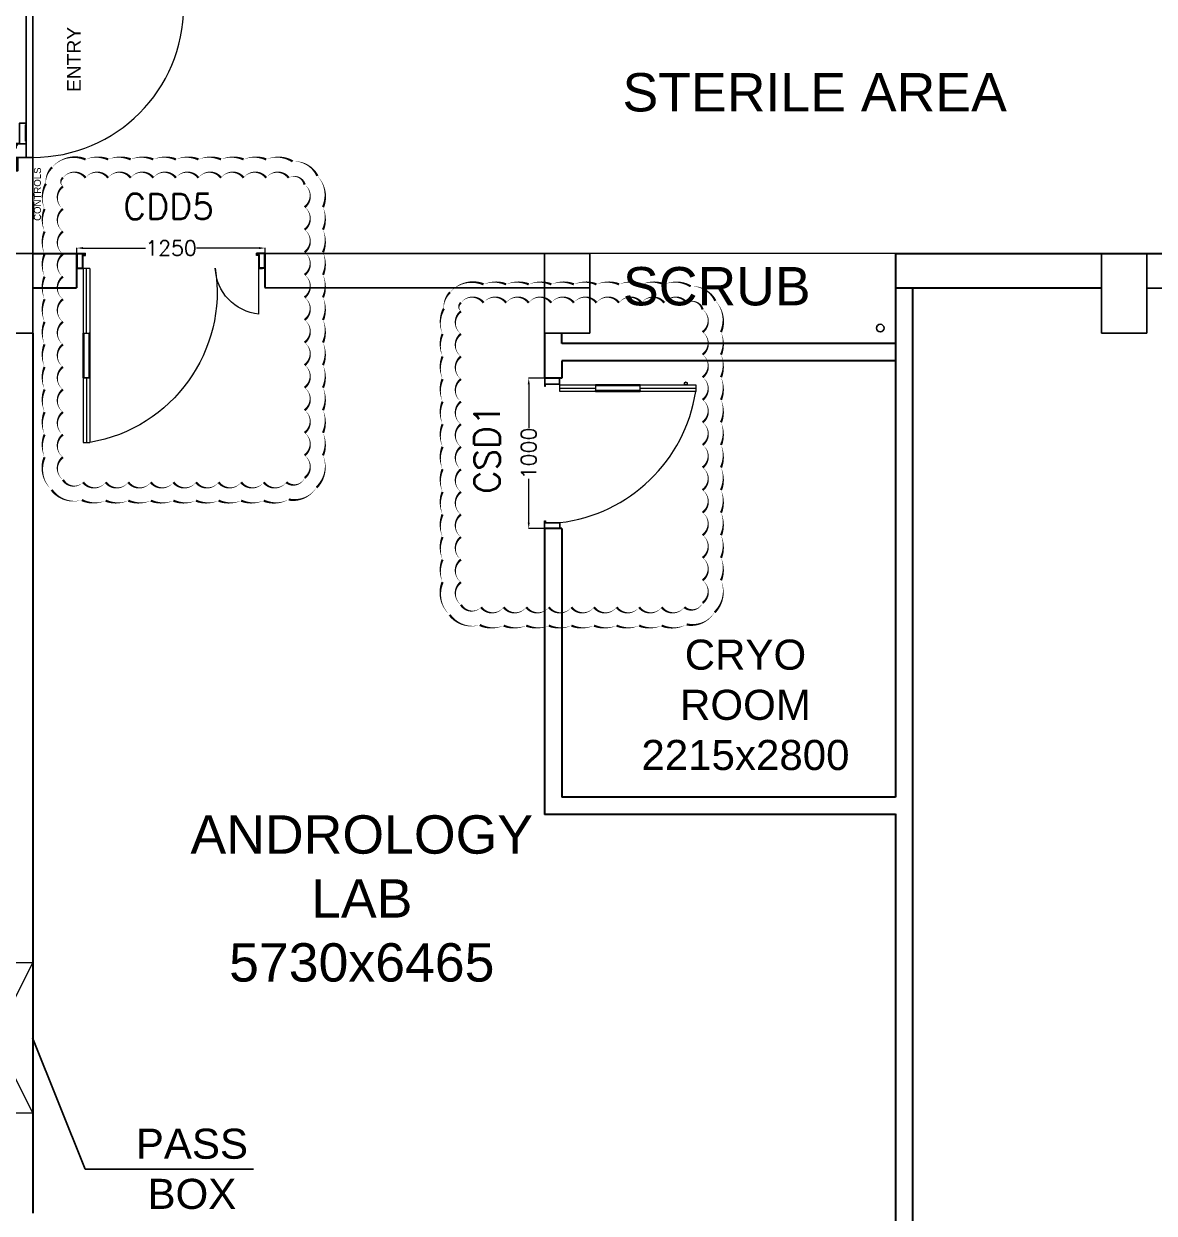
# Model space of a CAD drawing. Header units: millimetres. Extents: x -9331 to 31242, y -4188 to 24622.
# Drawn here: x 14661 to 22170, y 5822 to 13728 of the extents above; entities that cross this region are included whole.
import ezdxf

# ---------------------------------------------------------------- set-up
doc = ezdxf.new("R2010")
doc.units = ezdxf.units.MM
for name, color, linetype, lineweight in [('1200 Door', 144, 'Continuous', 5), ('DIM', 7, 'Continuous', 0), ('Double Leaf Door', 4, 'Continuous', 18), ('furniture', 30, 'Continuous', 9), ('P-Wall', 8, 'Continuous', 35), ('Single Leaf Door', 4, 'Continuous', 18), ('toi-fix', 46, 'Continuous', 9), ('WIN', 151, 'Continuous', 9)]:
    doc.layers.add(name, color=color, linetype=linetype, lineweight=lineweight)
for name, color, linetype in [('AIR SHOWER', 7, 'Continuous'), ('col', 5, 'Continuous'), ('Dimensions', 7, 'Continuous'), ('MEP_HVAC_DRAIN_PIPE', 7, 'Continuous'), ('TEXT', 6, 'Continuous')]:
    doc.layers.add(name, color=color, linetype=linetype)
doc.styles.add('ARIAL', font='arial.ttf')
doc.styles.add('ROMANS', font='romans.shx')
doc.styles.get("Standard").update_dxf_attribs({"font": 'arial.ttf'})
doc.dimstyles.new('AEPL1', dxfattribs={"dimtxt": 100, "dimasz": 40, "dimexe": 1.25, "dimexo": 5, "dimtad": 0, "dimdec": 0, "dimtxsty": 'ROMANS', "dimcen": 2.5, "dimclrd": 250, "dimclre": 250, "dimclrt": 7, "dimadec": 0, "dimazin": 0, "dimtfac": 1, "dimtdec": 0, "dimtmove": 0, "dimatfit": 3, "dimfxl": 1, "dimlwd": 0, "dimlwe": 0, "dimarcsym": 0})
doc.dimstyles.new('BIGDFD', dxfattribs={"dimtxt": 8, "dimasz": 4, "dimexe": 1, "dimexo": 2, "dimtad": 1, "dimlfac": 10, "dimtxsty": 'Standard', "dimcen": 2.5, "dimclrd": 5, "dimclre": 3, "dimclrt": 1, "dimadec": 0, "dimazin": 0, "dimtfac": 1, "dimtmove": 0, "dimatfit": 3, "dimfxl": 1, "dimarcsym": 0})
doc.dimstyles.new('BIGDFD$0', dxfattribs={"dimtxt": 8, "dimasz": 4, "dimexe": 1, "dimexo": 2, "dimtad": 1, "dimlfac": 10, "dimtxsty": 'Standard', "dimcen": 2.5, "dimclrd": 5, "dimclre": 3, "dimclrt": 1, "dimadec": 0, "dimazin": 0, "dimtfac": 1, "dimtmove": 0, "dimatfit": 3, "dimfxl": 1, "dimarcsym": 0})
doc.dimstyles.get("Standard").update_dxf_attribs({"dimtxt": 0.18, "dimasz": 0.18, "dimexe": 0.18, "dimexo": 0.0625, "dimgap": 0.09, "dimtad": 0, "dimtih": 1, "dimtoh": 1, "dimdec": 4, "dimzin": 0, "dimdsep": 46, "dimtxsty": 'Standard', "dimcen": 0.09, "dimadec": 0, "dimazin": 0, "dimtfac": 1, "dimtdec": 4, "dimtofl": 0, "dimtmove": 0, "dimatfit": 3, "dimfxl": 1, "dimtolj": 1, "dimtzin": 0, "dimarcsym": 0})

# ---------------------------------------------------------------- blocks, each defined once
blk = doc.blocks.new('*D25')
at = {"layer": 'AIR SHOWER', "color": 3, "lineweight": -2, "transparency": 16777216}
for p, q in [((72.76, 197.74), (72.76, 215.65)), ((162.76, 197.74), (162.76, 215.65))]:
    blk.add_line(p, q, dxfattribs=at)
at = {"layer": 'AIR SHOWER', "color": 5, "lineweight": -2, "transparency": 16777216}
blk.add_line((76.76, 214.65), (158.76, 214.65), dxfattribs=at)
at = {"layer": 'AIR SHOWER', "color": 5, "linetype": 'ByBlock', "transparency": 16777216}
for points in [[(76.76, 215.31), (76.76, 213.98), (72.76, 214.65)], [(158.76, 213.98), (158.76, 215.31), (162.76, 214.65)]]:
    blk.add_solid(points, dxfattribs=at)
at = {"layer": 'Defpoints', "color": 0, "linetype": 'ByBlock', "transparency": 16777216}
for p in [(162.76, 214.65), (72.76, 195.74), (162.76, 195.74)]:
    blk.add_point(p, dxfattribs=at)
at = {"layer": 'AIR SHOWER', "color": 1, "linetype": 'ByBlock', "transparency": 16777216, "insert": (130.44, 219.27), "char_height": 8, "attachment_point": 5}
blk.add_mtext('W1:900', dxfattribs=at)
blk = doc.blocks.new('*D26')
at = {"layer": 'AIR SHOWER', "color": 3, "lineweight": -2, "transparency": 16777216}
for p, q in [((0, 202.24), (0, 230.07)), ((170, 202.24), (170, 230.07))]:
    blk.add_line(p, q, dxfattribs=at)
at = {"layer": 'AIR SHOWER', "color": 5, "lineweight": -2, "transparency": 16777216}
blk.add_line((166, 229.07), (4, 229.07), dxfattribs=at)
at = {"layer": 'AIR SHOWER', "color": 5, "linetype": 'ByBlock', "transparency": 16777216}
for points in [[(4, 229.74), (4, 228.4), (0, 229.07)], [(166, 228.4), (166, 229.74), (170, 229.07)]]:
    blk.add_solid(points, dxfattribs=at)
at = {"layer": 'Defpoints', "color": 0, "linetype": 'ByBlock', "transparency": 16777216}
for p in [(0, 229.07), (0, 200.24), (170, 200.24)]:
    blk.add_point(p, dxfattribs=at)
at = {"layer": 'AIR SHOWER', "color": 1, "linetype": 'ByBlock', "transparency": 16777216, "insert": (115.34, 233.7), "char_height": 8, "attachment_point": 5}
blk.add_mtext('W:1700', dxfattribs=at)
blk = doc.blocks.new('nolllw new')
for p, q in [((-138.6, 13.9), (-138.1, 15.3)), ((-124.2, 15.9), (-137.1, 15.9)), ((-123.3, 15.4), (-107, -15.4)), ((-112.6, 13.9), (-2.6, 13.9)), ((8.1, 15.4), (-8.1, -15.4)), ((9, 15.9), (22, 15.9)), ((23.4, 13.9), (22.7, 15.9)), ((23.4, 13.9), (22.9, 15.3)), ((-100.3, -15.9), (-106.1, -15.9)), ((-14.9, -15.9), (-9, -15.9))]:
    blk.add_line(p, q)
at = {"color": 19}
for p, q in [((-124.2, 15.9), (-57.6, 15.9)), ((9, 15.9), (-57.6, 15.9)), ((-100.1, -34.1), (-15, -34.1))]:
    blk.add_line(p, q, dxfattribs=at)
at = {"color": 1}
for p, q in [((-74.6, 14.6), (-74.6, 10.7)), ((-40.6, 14.6), (-40.6, 10.7)), ((-100, -26.8), (-100, -34.1)), ((-15.1, -26.8), (-15.1, -34.1))]:
    blk.add_line(p, q, dxfattribs=at)
at = {"color": 3}
for p, q in [((-112.9, -4.5), (-112.9, -13.1)), ((-109.6, -16.1), (-109.9, -16.1)), ((-108.7, -16.7), (-100.8, -33.8)), ((-100.3, -34.1), (-100.1, -34.1)), ((-14.8, -34.1), (-15, -34.1)), ((-6.5, -16.7), (-14.4, -33.8)), ((-5.6, -16.1), (-5.3, -16.1)), ((-2.3, -4.5), (-2.3, -13.1))]:
    blk.add_line(p, q, dxfattribs=at)
for centre, radius, start, end in [((-137.1, 14.9), 1, 90, 159.38096), ((-124.2, 14.9), 1, 27.85965, 90), ((9, 14.9), 1, 90, 152.14035), ((22, 14.9), 1, 20.61904, 90), ((-106.1, -14.9), 1, 207.85965, 270), ((-100.3, -14.9), 1, 270, 343.32611), ((-60.8, -26.8), 40.2, 161.52124, 163.32611), ((-54.4, -26.8), 40.2, 16.67389, 18.47876), ((-14.9, -14.9), 1, 196.67389, 270), ((-9, -14.9), 1, 270, 332.14035)]:
    blk.add_arc(centre, radius, start, end)
at = {"color": 1}
for centre, radius, start, end in [((-60.8, -26.8), 39.2, 111.58911, 180), ((-75.6, 10.7), 1, 291.58911, 0), ((-74.2, 14.5), 0.396, 106.69839, 167.52754), ((-41, 14.5), 0.396, 12.47246, 73.30161), ((-39.6, 10.7), 1, 180, 248.41089), ((-54.4, -26.8), 39.2, 0, 68.41089)]:
    blk.add_arc(centre, radius, start, end, dxfattribs=at)
at = {"color": 3}
for centre, radius, start, end in [((-109.9, -13.1), 3, 180, 270), ((-109.6, -17.1), 1, 24.7129, 90), ((-100.3, -33.6), 0.5, 204.7129, 270), ((-14.8, -33.6), 0.5, 270, 335.2871), ((-5.6, -17.1), 1, 90, 155.2871), ((-5.3, -13.1), 3, 270, 0)]:
    blk.add_arc(centre, radius, start, end, dxfattribs=at)
blk = doc.blocks.new('*D28')
at = {"layer": 'AIR SHOWER', "color": 3, "lineweight": -2, "transparency": 16777216}
for p, q in [((172, 200.24), (208.02, 200.24)), ((172, 100.24), (208.02, 100.24))]:
    blk.add_line(p, q, dxfattribs=at)
at = {"layer": 'AIR SHOWER', "color": 5, "lineweight": -2, "transparency": 16777216}
blk.add_line((207.02, 104.24), (207.02, 196.24), dxfattribs=at)
at = {"layer": 'AIR SHOWER', "color": 5, "linetype": 'ByBlock', "transparency": 16777216}
for points in [[(207.68, 196.24), (206.35, 196.24), (207.02, 200.24)], [(206.35, 104.24), (207.68, 104.24), (207.02, 100.24)]]:
    blk.add_solid(points, dxfattribs=at)
at = {"layer": 'Defpoints', "color": 0, "linetype": 'ByBlock', "transparency": 16777216}
for p in [(170, 200.24), (207.02, 200.24), (170, 100.24)]:
    blk.add_point(p, dxfattribs=at)
at = {"layer": 'AIR SHOWER', "color": 1, "linetype": 'ByBlock', "transparency": 16777216, "insert": (202.39, 155.27), "char_height": 8, "attachment_point": 5, "rotation": 90}
blk.add_mtext('D:1000', dxfattribs=at)
blk = doc.blocks.new('*D29')
at = {"layer": 'AIR SHOWER', "color": 3, "lineweight": -2, "transparency": 16777216}
for p, q in [((166, 195.74), (188.83, 195.74)), ((166, 104.74), (188.83, 104.74))]:
    blk.add_line(p, q, dxfattribs=at)
at = {"layer": 'AIR SHOWER', "color": 5, "lineweight": -2, "transparency": 16777216}
blk.add_line((187.83, 191.74), (187.83, 108.74), dxfattribs=at)
at = {"layer": 'AIR SHOWER', "color": 5, "linetype": 'ByBlock', "transparency": 16777216}
for points in [[(188.5, 191.74), (187.17, 191.74), (187.83, 195.74)], [(187.17, 108.74), (188.5, 108.74), (187.83, 104.74)]]:
    blk.add_solid(points, dxfattribs=at)
at = {"layer": 'Defpoints', "color": 0, "linetype": 'ByBlock', "transparency": 16777216}
for p in [(164, 195.74), (164, 104.74), (187.83, 104.74)]:
    blk.add_point(p, dxfattribs=at)
at = {"layer": 'AIR SHOWER', "color": 1, "linetype": 'ByBlock', "transparency": 16777216, "insert": (183.21, 150.24), "char_height": 8, "attachment_point": 5, "rotation": 90}
blk.add_mtext('D1:910', dxfattribs=at)
blk = doc.blocks.new('1500x100 UD')
at = {"layer": 'Single Leaf Door'}
for points in [[(114586.7, -36220.2), (114591.7, -36220.2), (114591.7, -35923.7), (114586.7, -35923.7)], [(114630.4, -35923.7), (114625.4, -35923.7), (114625.4, -36220.2), (114630.4, -36220.2)]]:
    blk.add_hatch(color=6, dxfattribs=at).paths.add_polyline_path(points)
at = {"layer": 'Dimensions', "color": 6}
blk.add_line((114586.7, -35923.7, -366035.3), (114630.5, -35923.7, -366035.3), dxfattribs=at)
at = {"layer": 'Double Leaf Door', "color": 8}
for p, q in [((114586.5, -36650.3, -366035.3), (114586.5, -35493, -366035.3)), ((114586.5, -35493, -366035.3), (114630.5, -35493, -366035.3)), ((114608.5, -35923.7, -366035.3), (114608.5, -35493, -366035.3)), ((114630.5, -36650.3, -366035.3), (114630.5, -35493, -366035.3)), ((114608.5, -36220.2, -366035.3), (114608.5, -36650.3, -366035.3)), ((115753.5, -36346.8, -366035.3), (115753.5, -36650.3, -366035.3)), ((114545, -36650.3, -366035.3), (114586.5, -36650.3, -366035.3)), ((114545, -36650.3, -366035.3), (114545, -36750.3, -366035.3)), ((114545, -36650.3, -366035.3), (114545, -36750.3, -366035.3)), ((114549, -36654.3, -366035.3), (114582.5, -36654.3, -366035.3)), ((114549, -36654.3, -366035.3), (114549, -36746.3, -366035.3)), ((114582.5, -36654.3, -366035.3), (114582.5, -36739.9, -366035.3)), ((114586.5, -36650.3, -366035.3), (114586.5, -36735.9, -366035.3)), ((114630.5, -36650.3, -366035.3), (114586.5, -36650.3, -366035.3)), ((115753.5, -36650.3, -366035.3), (115778.5, -36650.3, -366035.3)), ((115753.5, -36650.3, -366035.3), (115753.5, -36736.8, -366035.3)), ((115795, -36650.3, -366035.3), (115753.5, -36650.3, -366035.3)), ((115757.5, -36654.3, -366035.3), (115757.5, -36740.8, -366035.3)), ((115791, -36654.3, -366035.3), (115757.5, -36654.3, -366035.3)), ((115791, -36654.3, -366035.3), (115791, -36746.3, -366035.3)), ((115795, -36650.3, -366035.3), (115795, -36750.3, -366035.3)), ((115795, -36650.3, -366035.3), (115795, -36750.3, -366035.3)), ((114545, -36750.3, -366035.3), (114601.5, -36750.3, -366035.3)), ((114549, -36746.3, -366035.3), (114597.5, -36746.3, -366035.3)), ((114582.5, -36739.9, -366035.3), (114597.5, -36739.9, -366035.3)), ((114586.5, -36735.9, -366035.3), (114601.5, -36735.9, -366035.3)), ((114597.5, -36739.9, -366035.3), (114597.5, -36746.3, -366035.3)), ((114601.5, -36735.9, -366035.3), (114601.5, -36750.3, -366035.3)), ((115738.5, -36736.8, -366035.3), (115738.5, -36750.3, -366035.3)), ((115753.5, -36736.8, -366035.3), (115738.5, -36736.8, -366035.3)), ((115795, -36750.3, -366035.3), (115738.5, -36750.3, -366035.3)), ((115742.5, -36740.8, -366035.3), (115742.5, -36746.3, -366035.3)), ((115757.5, -36740.8, -366035.3), (115742.5, -36740.8, -366035.3)), ((115791, -36746.3, -366035.3), (115742.5, -36746.3, -366035.3))]:
    blk.add_line(p, q, dxfattribs=at)
for centre, radius, start, end in [((114459.2, -36495.5, -366035.3), 1017.1, 351.10538, 80.30516), ((115783.2, -36664.7, -366035.3), 319.3, 95.32574, 177.85992)]:
    blk.add_arc(centre, radius, start, end, dxfattribs=at)
at = {"layer": 'Single Leaf Door', "color": 6}
for p, q in [((114586.7, -35923.7, -366035.3), (114586.7, -36220.2, -366035.3)), ((114591.7, -36220.2, -366035.3), (114591.7, -35923.7, -366035.3)), ((114625.4, -36220.2, -366035.3), (114625.4, -35923.7, -366035.3)), ((114630.4, -36220.2, -366035.3), (114630.4, -35923.7, -366035.3)), ((114586.7, -36220.2, -366035.3), (114630.4, -36220.2, -366035.3))]:
    blk.add_line(p, q, dxfattribs=at)
at = {"layer": 'Single Leaf Door', "color": 6, "ltscale": 100}
blk.add_line((114625.4, -35923.7, -366035.3), (114625.4, -36220.2, -366035.3), dxfattribs=at)
at = {"layer": 'Single Leaf Door', "color": 6, "elevation": -366035.3}
for points in [[(114586.7, -35923.7), (114586.7, -36220.2), (114591.7, -36220.2), (114591.7, -35923.7), (114586.7, -35923.7)], [(114630.4, -35923.7), (114630.4, -36220.2), (114625.4, -36220.2), (114625.4, -35923.7), (114630.4, -35923.7)]]:
    blk.add_lwpolyline(points, dxfattribs=at)
at = {"layer": 'Single Leaf Door', "ltscale": 5000, "elevation": -366035.3}
blk.add_lwpolyline([(114586.7, -35923.7), (114586.7, -36220.2), (114591.7, -36220.2), (114591.7, -35923.7), (114586.7, -35923.7)], dxfattribs=at)
blk = doc.blocks.new('*D96')
at = {"layer": 'Defpoints', "color": 0, "transparency": 16777216}
for p in [(15013.7, 12202), (16263.7, 12236.9), (16263.7, 12202)]:
    blk.add_point(p, dxfattribs=at)
at = {"layer": 'DIM', "color": 250, "lineweight": 0, "transparency": 16777216}
for p, q in [((15013.7, 12207), (15013.7, 12238.2)), ((15053.7, 12236.9), (15469, 12236.9)), ((16223.7, 12236.9), (15808.4, 12236.9)), ((16263.7, 12207), (16263.7, 12238.2))]:
    blk.add_line(p, q, dxfattribs=at)
at = {"layer": 'DIM', "color": 250, "transparency": 16777216}
for points in [[(15053.7, 12243.6), (15053.7, 12230.3), (15013.7, 12236.9)], [(16223.7, 12243.6), (16223.7, 12230.3), (16263.7, 12236.9)]]:
    blk.add_solid(points, dxfattribs=at)
at = {"layer": 'DIM', "color": 7, "transparency": 16777216, "insert": (15638.7, 12236.9), "char_height": 100, "attachment_point": 5, "style": 'ROMANS'}
blk.add_mtext('1250', dxfattribs=at)
blk = doc.blocks.new('1000x2100x100 SD')
at = {"layer": 'Single Leaf Door'}
for points in [[(44.2, 338.9), (49.1, 338.9), (49.1, 635.4), (44.2, 635.4)], [(87.8, 635.4), (82.8, 635.4), (82.8, 338.9), (87.8, 338.9)]]:
    blk.add_hatch(color=6, dxfattribs=at).paths.add_polyline_path(points)
at = {"layer": 'Single Leaf Door', "color": 8}
for p, q in [((44.2, 948.7), (31.7, 948.7)), ((44.2, 100), (44.2, 1004.2)), ((44.2, 1004.2), (87.8, 1004.2)), ((44.2, 948.7), (44.2, 926.8)), ((66, 635.4), (66, 1004.2)), ((87.8, 1004.2), (87.8, 100)), ((29.8, 946.7), (29.8, 928.8)), ((31.7, 926.8), (44.2, 926.8)), ((66, 100), (66, 338.9)), ((0, 100), (0, 0)), ((40.2, 100), (0, 100)), ((2, 98), (2, 2)), ((38.2, 98), (2, 98)), ((38.2, 3), (38.2, 98)), ((40.2, 5), (40.2, 100)), ((87.8, 100), (44.2, 100)), ((959.8, 5), (959.8, 100)), ((959.8, 100), (1000, 100)), ((961.8, 3), (961.8, 98)), ((961.8, 98), (998, 98)), ((998, 98), (998, 2)), ((1000, 100), (1000, 0)), ((0, 0), (40.2, 0)), ((2, 2), (40.2, 2)), ((50.1, 3), (38.2, 3)), ((52.1, 5), (40.2, 5)), ((40.2, 2), (50.1, 2)), ((40.2, 0), (52.1, 0)), ((50.1, 2), (50.1, 3)), ((52.1, 0), (52.1, 5)), ((947.9, 5), (959.8, 5)), ((947.9, 0), (947.9, 5)), ((959.8, 0), (947.9, 0)), ((949.9, 3), (961.8, 3)), ((949.9, 2), (949.9, 3)), ((959.8, 2), (949.9, 2)), ((998, 2), (959.8, 2)), ((1000, 0), (959.8, 0))]:
    blk.add_line(p, q, dxfattribs=at)
at = {"layer": 'Single Leaf Door', "color": 6}
for p, q in [((87.8, 635.4), (44.2, 635.4)), ((44.2, 635.4), (44.2, 338.9)), ((49.1, 338.9), (49.1, 635.4)), ((82.8, 338.9), (82.8, 635.4)), ((87.8, 338.9), (87.8, 635.4)), ((44.2, 338.9), (87.8, 338.9))]:
    blk.add_line(p, q, dxfattribs=at)
at = {"layer": 'Single Leaf Door', "color": 6, "ltscale": 100}
blk.add_line((82.8, 635.4), (82.8, 338.9), dxfattribs=at)
at = {"layer": 'Single Leaf Door', "color": 6}
for points in [[(44.2, 635.4), (44.2, 338.9), (49.1, 338.9), (49.1, 635.4), (44.2, 635.4)], [(87.8, 635.4), (87.8, 338.9), (82.8, 338.9), (82.8, 635.4), (87.8, 635.4)]]:
    blk.add_lwpolyline(points, dxfattribs=at)
at = {"layer": 'Single Leaf Door', "ltscale": 5000}
blk.add_lwpolyline([(44.2, 635.4), (44.2, 338.9), (49.1, 338.9), (49.1, 635.4), (44.2, 635.4)], dxfattribs=at)
at = {"layer": 'Single Leaf Door', "color": 8}
for centre, radius, start, end in [((31.7, 946.7), 1.98, 90, 180), ((-69.3, -19.8), 1036, 6.64183, 81.27912), ((29.8, 937.7), 3.72, 90, 270), ((31.7, 928.8), 1.98, 180, 270)]:
    blk.add_arc(centre, radius, start, end, dxfattribs=at)
blk = doc.blocks.new('*D97')
at = {"layer": 'Defpoints', "color": 0, "transparency": 16777216}
for p in [(18015, 11372), (18120.5, 11372), (18120.5, 10372)]:
    blk.add_point(p, dxfattribs=at)
at = {"layer": 'DIM', "color": 250, "lineweight": 0, "transparency": 16777216}
for p, q in [((18115.5, 11372), (18013.8, 11372)), ((18015, 11332), (18015, 11041.7)), ((18015, 10412), (18015, 10702.3)), ((18115.5, 10372), (18013.8, 10372))]:
    blk.add_line(p, q, dxfattribs=at)
at = {"layer": 'DIM', "color": 250, "transparency": 16777216}
for points in [[(18008.4, 11332), (18021.7, 11332), (18015, 11372)], [(18008.4, 10412), (18021.7, 10412), (18015, 10372)]]:
    blk.add_solid(points, dxfattribs=at)
at = {"layer": 'DIM', "color": 7, "transparency": 16777216, "insert": (18015, 10872), "char_height": 100, "attachment_point": 5, "rotation": 90, "style": 'ROMANS'}
blk.add_mtext('1000', dxfattribs=at)
blk = doc.blocks.new('*D111')
at = {"layer": 'Defpoints', "color": 0, "transparency": 16777216}
for p in [(15013.7, 12202), (16263.7, 12236.9), (16263.7, 12202)]:
    blk.add_point(p, dxfattribs=at)
at = {"layer": 'DIM', "color": 250, "lineweight": 0, "transparency": 16777216}
for p, q in [((15013.7, 12207), (15013.7, 12238.2)), ((15053.7, 12236.9), (15469, 12236.9)), ((16223.7, 12236.9), (15808.4, 12236.9)), ((16263.7, 12207), (16263.7, 12238.2))]:
    blk.add_line(p, q, dxfattribs=at)
at = {"layer": 'DIM', "color": 250, "transparency": 16777216}
for points in [[(15053.7, 12243.6), (15053.7, 12230.3), (15013.7, 12236.9)], [(16223.7, 12243.6), (16223.7, 12230.3), (16263.7, 12236.9)]]:
    blk.add_solid(points, dxfattribs=at)
at = {"layer": 'DIM', "color": 7, "transparency": 16777216, "insert": (15638.7, 12236.9), "char_height": 100, "attachment_point": 5, "style": 'ROMANS'}
blk.add_mtext('1250', dxfattribs=at)
blk = doc.blocks.new('*D112')
at = {"layer": 'Defpoints', "color": 0, "transparency": 16777216}
for p in [(18015, 11372), (18120.5, 11372), (18120.5, 10372)]:
    blk.add_point(p, dxfattribs=at)
at = {"layer": 'DIM', "color": 250, "lineweight": 0, "transparency": 16777216}
for p, q in [((18115.5, 11372), (18013.8, 11372)), ((18015, 11332), (18015, 11041.7)), ((18015, 10412), (18015, 10702.3)), ((18115.5, 10372), (18013.8, 10372))]:
    blk.add_line(p, q, dxfattribs=at)
at = {"layer": 'DIM', "color": 250, "transparency": 16777216}
for points in [[(18008.4, 11332), (18021.7, 11332), (18015, 11372)], [(18008.4, 10412), (18021.7, 10412), (18015, 10372)]]:
    blk.add_solid(points, dxfattribs=at)
at = {"layer": 'DIM', "color": 7, "transparency": 16777216, "insert": (18015, 10872), "char_height": 100, "attachment_point": 5, "rotation": 90, "style": 'ROMANS'}
blk.add_mtext('1000', dxfattribs=at)
blk = doc.blocks.new('AIR SHOWER')
at = {"layer": 'AIR SHOWER'}
h = blk.add_hatch(dxfattribs=at)
h.set_pattern_fill('ANSI37', color=8, scale=0.24, angle=180, style=0)
h.set_pattern_definition([(45, (-36516.70436, 5170.6153), (-0.538815367, 0.538815367), []), (135, (-36516.70436, 5170.6153), (-0.538815367, -0.538815367), [])])
h.paths.add_polyline_path([(63.7649, 110.1138), (54.9235, 110.1138), (54.9235, 189.8012), (63.7649, 189.8012)])
h = blk.add_hatch(dxfattribs=at)
h.set_pattern_fill('ANSI37', color=8, scale=0.24, angle=180, style=0)
h.set_pattern_definition([(45, (-52704.6564, 3586.6221), (-0.538815367, 0.538815367), []), (135, (-52704.6564, 3586.6221), (-0.538815367, -0.538815367), [])])
h.paths.add_polyline_path([(54.9235, 189.5272), (63.7649, 189.5272), (63.7649, 182.3028), (54.9235, 182.3028)])
at = {"layer": 'AIR SHOWER', "color": 8}
for p, q in [((159.5, 200.2351), (159.5, 300.4701)), ((164, 300.4701), (159.5, 300.4701)), ((164, 300.4701), (164, 200.2351)), ((171.05, 295.4201), (164, 295.4201)), ((171.05, 293.5201), (164, 293.5201)), ((159.5, 265.8021), (160.1, 265.8021)), ((160.1, 234.8021), (160.1, 265.8021)), ((160.1, 264.3021), (163.4, 264.3021)), ((163.4, 265.8021), (163.4, 234.8021)), ((163.4, 265.8021), (164, 265.8021)), ((159.5, 234.8021), (160.1, 234.8021)), ((160.1, 236.3021), (163.4, 236.3021)), ((163.4, 234.8021), (164, 234.8021)), ((0, 100.2351), (0, 200.2351)), ((0, 200.2351), (170, 200.2351)), ((63.7649, 200.2351), (63.7649, 195.7351)), ((63.7649, 100.2351), (63.7649, 200.2351)), ((164, 200.2351), (164, 195.7351)), ((170, 100.2351), (170, 200.2351)), ((170, 100.2351), (170, 200.2351)), ((63.7649, 195.7351), (164, 195.7351)), ((72.7649, 195.7351), (164, 195.7351)), ((72.7649, 195.7351), (72.7649, 104.7351)), ((162.7649, 195.7351), (162.7649, 104.7351)), ((162.7649, 195.7351), (162.7649, 104.7351)), ((54.9235, 165.7555), (36.841, 131.8309)), ((54.9235, 131.8309), (36.841, 165.7555)), ((63.7649, 104.7351), (164, 104.7351)), ((63.7649, 104.7351), (63.7649, 100.2351)), ((164, 100.2351), (164, 104.7351)), ((0, 100.2351), (170, 100.2351)), ((159.5, 100.2351), (159.5, 0)), ((164, 0), (164, 100.2351)), ((159.5, 65.6681), (160.1, 65.6681)), ((160.1, 65.6681), (160.1, 34.6681)), ((160.1, 64.1681), (163.4, 64.1681)), ((163.4, 34.6681), (163.4, 65.6681)), ((163.4, 65.6681), (164, 65.6681)), ((159.5, 34.6681), (160.1, 34.6681)), ((160.1, 36.1681), (163.4, 36.1681)), ((163.4, 34.6681), (164, 34.6681)), ((164, 0), (159.5, 0)), ((171.05, 6.95), (164, 6.95)), ((171.05, 5.05), (164, 5.05))]:
    blk.add_line(p, q, dxfattribs=at)
for points in [[(63.7649, 190.0987), (54.9235, 190.0987), (54.9235, 110.1138), (63.7649, 110.1138)], [(86.4277, 195.7351), (72.7649, 195.7351), (72.7649, 191.2865), (86.4277, 191.2865)], [(74.6432, 195.334), (85.2425, 195.334), (85.2425, 195.7351), (74.6432, 195.7351)], [(36.841, 162.4912), (13.6037, 162.4912), (13.6037, 133.8537), (36.841, 133.8537)], [(54.9235, 165.7555), (36.841, 165.7555), (36.841, 131.8309), (54.9235, 131.8309)], [(86.4277, 104.7351), (72.7649, 104.7351), (72.7649, 109.1836), (86.4277, 109.1836)], [(74.6432, 105.1361), (85.2425, 105.1361), (85.2425, 104.7351), (74.6432, 104.7351)], [(22.7846, 100.2351), (32.79, 100.2351), (32.79, 100.2351), (22.7846, 100.2351)], [(22.7846, 100.2351), (34.2228, 100.2351), (34.2228, 99.8821), (22.7846, 99.8821)], [(38.3459, 100.2351), (39.8996, 100.2351), (39.8996, 99.8823), (38.3459, 99.8823)]]:
    blk.add_lwpolyline(points, close=True, dxfattribs=at)
at = {"layer": 'AIR SHOWER', "color": 8, "lineweight": 0}
for centre, start, end in [((164, 200.2351), 90, 180), ((164, 100.2351), 180, 270)]:
    blk.add_arc(centre, 100.2351, start, end, dxfattribs=at)
at = {"layer": 'AIR SHOWER', "color": 8}
for centre in [(171.05, 294.4701), (171.05, 6)]:
    blk.add_arc(centre, 0.95, 270, 90, dxfattribs=at)
at = {"layer": 'AIR SHOWER', "color": 8, "xscale": -0.1, "yscale": 0.1, "zscale": 0.1}
for p, rotation in [((164.3039, 177.8504), 89.99999999999997), ((71.3723, 172.6198), 269.9999999999856), ((164.3039, 127.8504), 89.99999999999997), ((71.3723, 122.6198), 269.9999999999856)]:
    blk.add_blockref('nolllw new', p, dxfattribs=dict(at, rotation=rotation))
at = {"layer": 'AIR SHOWER', "color": 8}
for s, height, p in [('EXIT', 9.14932, (105.2922, 244.8428)), ('BLOWER', 4.57466, (21.8029, 145.8279)), ('AIR SHOWER', 9.14932, (82.7486, 148.4504)), ('CONTROLS', 4.57466, (21.5589, 94.8755)), ('ENTRY', 9.14932, (107.2005, 68.4017))]:
    blk.add_text(s, height=height, dxfattribs=at).set_placement(p)
for base, p1, p2, angle, text, dimstyle, picture, middle in [((0, 229.071), (170, 200.2351), (0, 200.2351), 180, 'W:1700', 'BIGDFD', '*D26', (115.3408, 229.071)), ((162.7649, 214.648), (72.7649, 195.7351), (162.7649, 195.7351), 180, 'W1:900', 'BIGDFD', '*D25', (130.4357, 214.648)), ((207.0183, 200.2351), (170, 100.2351), (170, 200.2351), 90, 'D:<>', 'BIGDFD$0', '*D28', (207.0183, 155.2726))]:
    dim = blk.add_linear_dim(base=base, p1=p1, p2=p2, angle=angle, text=text, dimstyle=dimstyle, dxfattribs=at)
    dim.commit()
    dim.dimension.update_dxf_attribs({"geometry": picture, "text_midpoint": middle, "dimtype": 128})
dim = blk.add_linear_dim(base=(187.8331, 104.7351), p1=(164, 195.7351), p2=(164, 104.7351), angle=90, text='D1:<>', dimstyle='BIGDFD$0', dxfattribs=at)
dim.commit()
dim.dimension.update_dxf_attribs({"geometry": '*D29', "text_midpoint": (183.2081, 150.2351)})

msp = doc.modelspace()

# ---------------------------------------------------------------- linework, layer by layer
at = {"color": 8, "lineweight": 25}
for p, q in [((15010.51649, 12118.65297), (15010.51649, 12201.9863)), ((15010.51649, 12118.65297), (15010.51649, 12201.9863)), ((16260.51649, 12118.65297), (16260.51649, 12201.9863))]:
    msp.add_line(p, q, dxfattribs=at)
at = {"layer": 'col'}
for points in [[(14420.51649, 11671.9863), (14720.51649, 11671.9863), (14720.51649, 12201.9863), (14420.51649, 12201.9863)], [(14420.51649, 11671.9863), (14720.51649, 11671.9863), (14720.51649, 12201.9863), (14420.51649, 12201.9863)], [(18120.51649, 11671.9863), (18420.51649, 11671.9863), (18420.51649, 12201.9863), (18120.51649, 12201.9863)], [(18120.51649, 11671.9863), (18420.51649, 11671.9863), (18420.51649, 12201.9863), (18120.51649, 12201.9863)], [(21820.51649, 11671.9863), (22120.51649, 11671.9863), (22120.51649, 12201.9863), (21820.51649, 12201.9863)], [(21820.51649, 11671.9863), (22120.51649, 11671.9863), (22120.51649, 12201.9863), (21820.51649, 12201.9863)]]:
    msp.add_lwpolyline(points, close=True, dxfattribs=at)
at = {"layer": 'DIM', "color": 5}
for points in [[(14848.36515, 12773.38538, 0, 15, -0.3265496378), (15070.83372, 12826.3639, 0, 15, -0.201399012), (15220.83372, 12826.3639, 0, 15, -0.201399012), (15370.83372, 12826.3639, 0, 15, -0.201399012), (15520.83372, 12826.3639, 0, 15, -0.201399012), (15670.83372, 12826.3639, 0, 15, -0.201399012), (15820.83372, 12826.3639, 0, 15, -0.201399012), (15970.83372, 12826.3639, 0, 15, -0.201399012), (16120.83372, 12826.3639, 0, 15, -0.201399012), (16270.83372, 12826.3639, 0, 15, -0.2405219021), (16446.55423, 12813.23148, 0, 15, -0.3035063376), (16610.85025, 12716.7032, 0, 15, -0.2961639541), (16648.29375, 12509.03378, 0, 15, -0.201399012), (16648.29375, 12359.03378, 0, 15, -0.201399012), (16648.29375, 12209.03378, 0, 15, -0.201399012), (16648.29375, 12059.03378, 0, 15, -0.201399012), (16648.29375, 11909.03378, 0, 15, -0.201399012), (16648.29375, 11759.03378, 0, 15, -0.201399012), (16648.29375, 11609.03378, 0, 15, -0.201399012), (16648.29375, 11459.03378, 0, 15, -0.201399012), (16648.29375, 11309.03378, 0, 15, -0.201399012), (16648.29375, 11159.03378, 0, 15, -0.201399012), (16648.29375, 11009.03378, 0, 15, -0.201399012), (16648.29375, 10859.03378, 0, 15, -0.3077756769), (16605.07696, 10645.47606, 0, 15, -0.3098283096), (16420.3476, 10565.62776, 0, 15, -0.2251440426), (16254.45024, 10558.08713, 0, 15, -0.201399012), (16104.45024, 10558.08713, 0, 15, -0.201399012), (15954.45024, 10558.08713, 0, 15, -0.201399012), (15804.45024, 10558.08713, 0, 15, -0.201399012), (15654.45024, 10558.08713, 0, 15, -0.201399012), (15504.45024, 10558.08713, 0, 15, -0.201399012), (15354.45024, 10558.08713, 0, 15, -0.201399012), (15204.45024, 10558.08713, 0, 15, -0.2144984726), (15045.57608, 10562.07773, 0, 15, -0.3154019249), (14845.41222, 10629.73307, 0, 15, -0.3151164376), (14798.43864, 10846.86568, 0, 15, -0.201399012), (14798.43864, 10996.86568, 0, 15, -0.201399012), (14798.43864, 11146.86568, 0, 15, -0.201399012), (14798.43864, 11296.86568, 0, 15, -0.201399012), (14798.43864, 11446.86568, 0, 15, -0.201399012), (14798.43864, 11596.86568, 0, 15, -0.201399012), (14798.43864, 11746.86568, 0, 15, -0.201399012), (14798.43864, 11896.86568, 0, 15, -0.201399012), (14798.43864, 12046.86568, 0, 15, -0.201399012), (14798.43864, 12196.86568, 0, 15, -0.201399012), (14798.43864, 12346.86568, 0, 15, -0.201399012), (14798.43864, 12496.86568, 0, 15, -0.2280282257), (14806.98699, 12664.63511, 0, 15, -0.2252574558)], [(17492.40002, 11942.85041, 0, 15, -0.3265496378), (17714.86859, 11995.82892, 0, 15, -0.201399012), (17864.86859, 11995.82892, 0, 15, -0.201399012), (18014.86859, 11995.82892, 0, 15, -0.201399012), (18164.86859, 11995.82892, 0, 15, -0.201399012), (18314.86859, 11995.82892, 0, 15, -0.201399012), (18464.86859, 11995.82892, 0, 15, -0.201399012), (18614.86859, 11995.82892, 0, 15, -0.201399012), (18764.86859, 11995.82892, 0, 15, -0.201399012), (18914.86859, 11995.82892, 0, 15, -0.2405219021), (19090.5891, 11982.69651, 0, 15, -0.3035063376), (19254.88512, 11886.16823, 0, 15, -0.2961639541), (19292.32861, 11678.4988, 0, 15, -0.201399012), (19292.32861, 11528.4988, 0, 15, -0.201399012), (19292.32861, 11378.4988, 0, 15, -0.201399012), (19292.32861, 11228.4988, 0, 15, -0.201399012), (19292.32861, 11078.4988, 0, 15, -0.201399012), (19292.32861, 10928.4988, 0, 15, -0.201399012), (19292.32861, 10778.4988, 0, 15, -0.201399012), (19292.32861, 10628.4988, 0, 15, -0.201399012), (19292.32861, 10478.4988, 0, 15, -0.201399012), (19292.32861, 10328.4988, 0, 15, -0.201399012), (19292.32861, 10178.4988, 0, 15, -0.201399012), (19292.32861, 10028.4988, 0, 15, -0.3077756769), (19249.11182, 9814.94108, 0, 15, -0.3098283096), (19064.38246, 9735.09278, 0, 15, -0.2251440426), (18898.48511, 9727.55216, 0, 15, -0.201399012), (18748.48511, 9727.55216, 0, 15, -0.201399012), (18598.48511, 9727.55216, 0, 15, -0.201399012), (18448.48511, 9727.55216, 0, 15, -0.201399012), (18298.48511, 9727.55216, 0, 15, -0.201399012), (18148.48511, 9727.55216, 0, 15, -0.201399012), (17998.48511, 9727.55216, 0, 15, -0.201399012), (17848.48511, 9727.55216, 0, 15, -0.2144984726), (17689.61095, 9731.54275, 0, 15, -0.3154019249), (17489.44709, 9799.19809, 0, 15, -0.3151164376), (17442.47351, 10016.33071, 0, 15, -0.201399012), (17442.47351, 10166.33071, 0, 15, -0.201399012), (17442.47351, 10316.33071, 0, 15, -0.201399012), (17442.47351, 10466.33071, 0, 15, -0.201399012), (17442.47351, 10616.33071, 0, 15, -0.201399012), (17442.47351, 10766.33071, 0, 15, -0.201399012), (17442.47351, 10916.33071, 0, 15, -0.201399012), (17442.47351, 11066.33071, 0, 15, -0.201399012), (17442.47351, 11216.33071, 0, 15, -0.201399012), (17442.47351, 11366.33071, 0, 15, -0.201399012), (17442.47351, 11516.33071, 0, 15, -0.201399012), (17442.47351, 11666.33071, 0, 15, -0.2280282257), (17451.02186, 11834.10014, 0, 15, -0.2252574558)]]:
    msp.add_lwpolyline(points, format="xyseb", close=True, dxfattribs=at)
at = {"layer": 'DIM', "color": 1}
for points in [[(14920.83372, 12703.96882, 0, 15, -0.5), (15070.83372, 12703.96882, 0, 15, -0.5), (15220.83372, 12703.96882, 0, 15, -0.5), (15370.83372, 12703.96882, 0, 15, -0.5), (15520.83372, 12703.96882, 0, 15, -0.5), (15670.83372, 12703.96882, 0, 15, -0.5), (15820.83372, 12703.96882, 0, 15, -0.5), (15970.83372, 12703.96882, 0, 15, -0.5), (16120.83372, 12703.96882, 0, 15, -0.5), (16270.83372, 12703.96882, 0, 15, -0.5), (16420.83372, 12703.96882, 0, 15, -0.5), (16525.89867, 12659.03378, 0, 15, -0.5), (16525.89867, 12509.03378, 0, 15, -0.5), (16525.89867, 12359.03378, 0, 15, -0.5), (16525.89867, 12209.03378, 0, 15, -0.5), (16525.89867, 12059.03378, 0, 15, -0.5), (16525.89867, 11909.03378, 0, 15, -0.5), (16525.89867, 11759.03378, 0, 15, -0.5), (16525.89867, 11609.03378, 0, 15, -0.5), (16525.89867, 11459.03378, 0, 15, -0.5), (16525.89867, 11309.03378, 0, 15, -0.5), (16525.89867, 11159.03378, 0, 15, -0.5), (16525.89867, 11009.03378, 0, 15, -0.5), (16525.89867, 10859.03378, 0, 15, -0.5), (16525.89867, 10709.03378, 0, 15, -0.5), (16404.45024, 10680.48221, 0, 15, -0.5), (16254.45024, 10680.48221, 0, 15, -0.5), (16104.45024, 10680.48221, 0, 15, -0.5), (15954.45024, 10680.48221, 0, 15, -0.5), (15804.45024, 10680.48221, 0, 15, -0.5), (15654.45024, 10680.48221, 0, 15, -0.5), (15504.45024, 10680.48221, 0, 15, -0.5), (15354.45024, 10680.48221, 0, 15, -0.5), (15204.45024, 10680.48221, 0, 15, -0.5), (15054.45024, 10680.48221, 0, 15, -0.5), (14920.83372, 10696.86568, 0, 15, -0.5), (14920.83372, 10846.86568, 0, 15, -0.5), (14920.83372, 10996.86568, 0, 15, -0.5), (14920.83372, 11146.86568, 0, 15, -0.5), (14920.83372, 11296.86568, 0, 15, -0.5), (14920.83372, 11446.86568, 0, 15, -0.5), (14920.83372, 11596.86568, 0, 15, -0.5), (14920.83372, 11746.86568, 0, 15, -0.5), (14920.83372, 11896.86568, 0, 15, -0.5), (14920.83372, 12046.86568, 0, 15, -0.5), (14920.83372, 12196.86568, 0, 15, -0.5), (14920.83372, 12346.86568, 0, 15, -0.5), (14920.83372, 12496.86568, 0, 15, -0.5), (14920.83372, 12646.86568, 0, 15, -0.5)], [(17564.86859, 11873.43385, 0, 15, -0.5), (17714.86859, 11873.43385, 0, 15, -0.5), (17864.86859, 11873.43385, 0, 15, -0.5), (18014.86859, 11873.43385, 0, 15, -0.5), (18164.86859, 11873.43385, 0, 15, -0.5), (18314.86859, 11873.43385, 0, 15, -0.5), (18464.86859, 11873.43385, 0, 15, -0.5), (18614.86859, 11873.43385, 0, 15, -0.5), (18764.86859, 11873.43385, 0, 15, -0.5), (18914.86859, 11873.43385, 0, 15, -0.5), (19064.86859, 11873.43385, 0, 15, -0.5), (19169.93354, 11828.4988, 0, 15, -0.5), (19169.93354, 11678.4988, 0, 15, -0.5), (19169.93354, 11528.4988, 0, 15, -0.5), (19169.93354, 11378.4988, 0, 15, -0.5), (19169.93354, 11228.4988, 0, 15, -0.5), (19169.93354, 11078.4988, 0, 15, -0.5), (19169.93354, 10928.4988, 0, 15, -0.5), (19169.93354, 10778.4988, 0, 15, -0.5), (19169.93354, 10628.4988, 0, 15, -0.5), (19169.93354, 10478.4988, 0, 15, -0.5), (19169.93354, 10328.4988, 0, 15, -0.5), (19169.93354, 10178.4988, 0, 15, -0.5), (19169.93354, 10028.4988, 0, 15, -0.5), (19169.93354, 9878.4988, 0, 15, -0.5), (19048.48511, 9849.94723, 0, 15, -0.5), (18898.48511, 9849.94723, 0, 15, -0.5), (18748.48511, 9849.94723, 0, 15, -0.5), (18598.48511, 9849.94723, 0, 15, -0.5), (18448.48511, 9849.94723, 0, 15, -0.5), (18298.48511, 9849.94723, 0, 15, -0.5), (18148.48511, 9849.94723, 0, 15, -0.5), (17998.48511, 9849.94723, 0, 15, -0.5), (17848.48511, 9849.94723, 0, 15, -0.5), (17698.48511, 9849.94723, 0, 15, -0.5), (17564.86859, 9866.33071, 0, 15, -0.5), (17564.86859, 10016.33071, 0, 15, -0.5), (17564.86859, 10166.33071, 0, 15, -0.5), (17564.86859, 10316.33071, 0, 15, -0.5), (17564.86859, 10466.33071, 0, 15, -0.5), (17564.86859, 10616.33071, 0, 15, -0.5), (17564.86859, 10766.33071, 0, 15, -0.5), (17564.86859, 10916.33071, 0, 15, -0.5), (17564.86859, 11066.33071, 0, 15, -0.5), (17564.86859, 11216.33071, 0, 15, -0.5), (17564.86859, 11366.33071, 0, 15, -0.5), (17564.86859, 11516.33071, 0, 15, -0.5), (17564.86859, 11666.33071, 0, 15, -0.5), (17564.86859, 11816.33071, 0, 15, -0.5)]]:
    msp.add_lwpolyline(points, format="xyseb", close=True, dxfattribs=at)
at = {"layer": 'furniture', "linetype": 'Continuous'}
msp.add_line((20450.51649, 12201.9863), (18235.51649, 12201.9863), dxfattribs=at)
at = {"layer": 'MEP_HVAC_DRAIN_PIPE', "linetype": 'ByBlock'}
msp.add_circle((20350.51649, 11705.17499), 25, dxfattribs=at)
at = {"layer": 'P-Wall', "color": 8, "linetype": 'Continuous'}
for p, q in [((14720.51649, 12201.9863), (15010.51649, 12201.9863)), ((16261.03775, 12204.02489), (18420.51649, 12201.9863)), ((20450.51649, 12201.9863), (23032.86547, 12199.37908)), ((14720.51649, 11971.9863), (15010.51649, 11971.9863)), ((16261.03775, 11974.07209), (18420.51649, 11971.9863)), ((20450.51649, 11971.9863), (21820.51649, 11971.9863)), ((22120.51649, 11971.9863), (23032.86547, 11969.37908)), ((18235.51649, 11371.9863), (18120.51649, 11371.9863)), ((18235.51649, 10371.9863), (18120.51649, 10371.9863))]:
    msp.add_line(p, q, dxfattribs=at)
at = {"layer": 'P-Wall', "color": 8}
for p, q in [((15010.51649, 12201.9863), (15010.51649, 11971.9863)), ((16261.03775, 12204.07209), (16261.03775, 11974.07209)), ((20450.51649, 12201.9863), (20450.51649, 8586.9863)), ((20565.51649, 11971.9863), (20565.51649, 5521.9863)), ((14720.51649, 11671.9863), (14720.51649, 5821.9863)), ((18120.51649, 11671.9863), (18120.51649, 11371.9863)), ((20450.51649, 11601.9863), (18235.51649, 11601.9863)), ((18235.51649, 11486.9863), (18235.51649, 11371.9863)), ((20450.51649, 11486.9863), (18235.51649, 11486.9863)), ((18120.51649, 10371.9863), (18120.51649, 8471.9863)), ((18235.51649, 10371.9863), (18235.51649, 8586.9863)), ((20450.51649, 8586.9863), (18235.51649, 8586.9863)), ((20450.51649, 8471.9863), (18120.51649, 8471.9863)), ((20450.51649, 8476.66779), (20450.51649, 5521.9863))]:
    msp.add_line(p, q, dxfattribs=at)
at = {"layer": 'P-Wall'}
msp.add_line((18235.51649, 11601.9863), (18235.51649, 11671.9863), dxfattribs=at)
at = {"layer": 'WIN', "color": 8, "linetype": 'Continuous'}
for p, q in [((14220.51649, 6487.29851), (14720.51649, 7487.29851)), ((14720.51649, 6487.29851), (14220.51649, 7487.29851))]:
    msp.add_line(p, q, dxfattribs=at)
at = {"layer": 'WIN', "linetype": 'Continuous'}
msp.add_lwpolyline([(14720.51649, 6487.29851), (14220.51649, 6487.29851), (14220.51649, 7487.29851), (14720.51649, 7487.29851)], close=True, dxfattribs=at)

# ---------------------------------------------------------------- block references
at = {"layer": 'AIR SHOWER', "color": 8, "xscale": 10, "yscale": 10, "zscale": 10, "rotation": 90}
msp.add_blockref('AIR SHOWER', (15722.86713, 12201.9863), dxfattribs=at)
at = {"layer": 'Double Leaf Door', "xscale": -1, "rotation": 180}
msp.add_blockref('1500x100 UD', (-99531.3476, -24548.27812, 366035.30422), dxfattribs=at)
at = {"layer": 'Single Leaf Door', "color": 8, "rotation": 270}
msp.add_blockref('1000x2100x100 SD', (18120.51649, 11371.9863), dxfattribs=at)

# ---------------------------------------------------------------- texts
at = {"layer": '1200 Door', "color": 7, "linetype": 'ByBlock', "style": 'ROMANS'}
msp.add_text('CDD5', height=169.521292, dxfattribs=at).set_placement((15320.1955, 12428.70776, -53706.56494))
msp.add_text('CSD1', height=169.521292, rotation=90, dxfattribs=at).set_placement((17822.01201, 10604.6941, -35804.37663))
at = {"layer": 'TEXT', "color": 8, "attachment_point": 5, "style": 'ARIAL'}
for s, insert, char_height, width in [('STERILE AREA', (19914.72973, 13270.81452), 255, 5392.8255083), ('SCRUB', (19264.41812, 11981.69126), 255, 3332.7257932), ('CRYO ROOM 2215x2800', (19454.69616, 9199.75193), 200, 1382.8103683), ('ANDROLOGY LAB \\P5730x6465', (16905.79159, 7912.34012), 255, 2711.5927694), ('PASS BOX', (15777.30648, 6115.82285), 200, 1149.2496589)]:
    msp.add_mtext(s, dxfattribs=dict(at, insert=insert, char_height=char_height, width=width))

# ---------------------------------------------------------------- dimensions: what is measured, and where the dimension line sits
at = {"layer": 'DIM'}
for picture in ['*D96', '*D111']:
    dim = msp.add_linear_dim(base=(16263.67823, 12236.94137), p1=(15013.67823, 12201.9863), p2=(16263.67823, 12201.9863), dimstyle='AEPL1', dxfattribs=at)
    dim.commit()
    dim.dimension.update_dxf_attribs({"geometry": picture, "text_midpoint": (15638.67823, 12236.94137)})
for picture in ['*D97', '*D112']:
    dim = msp.add_linear_dim(base=(18015.01776, 11371.9863), p1=(18120.51649, 10371.9863), p2=(18120.51649, 11371.9863), angle=90, dimstyle='AEPL1', dxfattribs=at)
    dim.commit()
    dim.dimension.update_dxf_attribs({"geometry": picture, "text_midpoint": (18015.01776, 10871.9863), "dimtype": 160})

# ---------------------------------------------------------------- leaders
at = {"layer": 'toi-fix', "linetype": 'Continuous'}
msp.add_leader([(14719.12252, 6987.29851), (15068.15315, 6115.82285), (16186.4598, 6115.82285)], dimstyle='Standard', dxfattribs=at)

doc.saveas('drawing.dxf')
